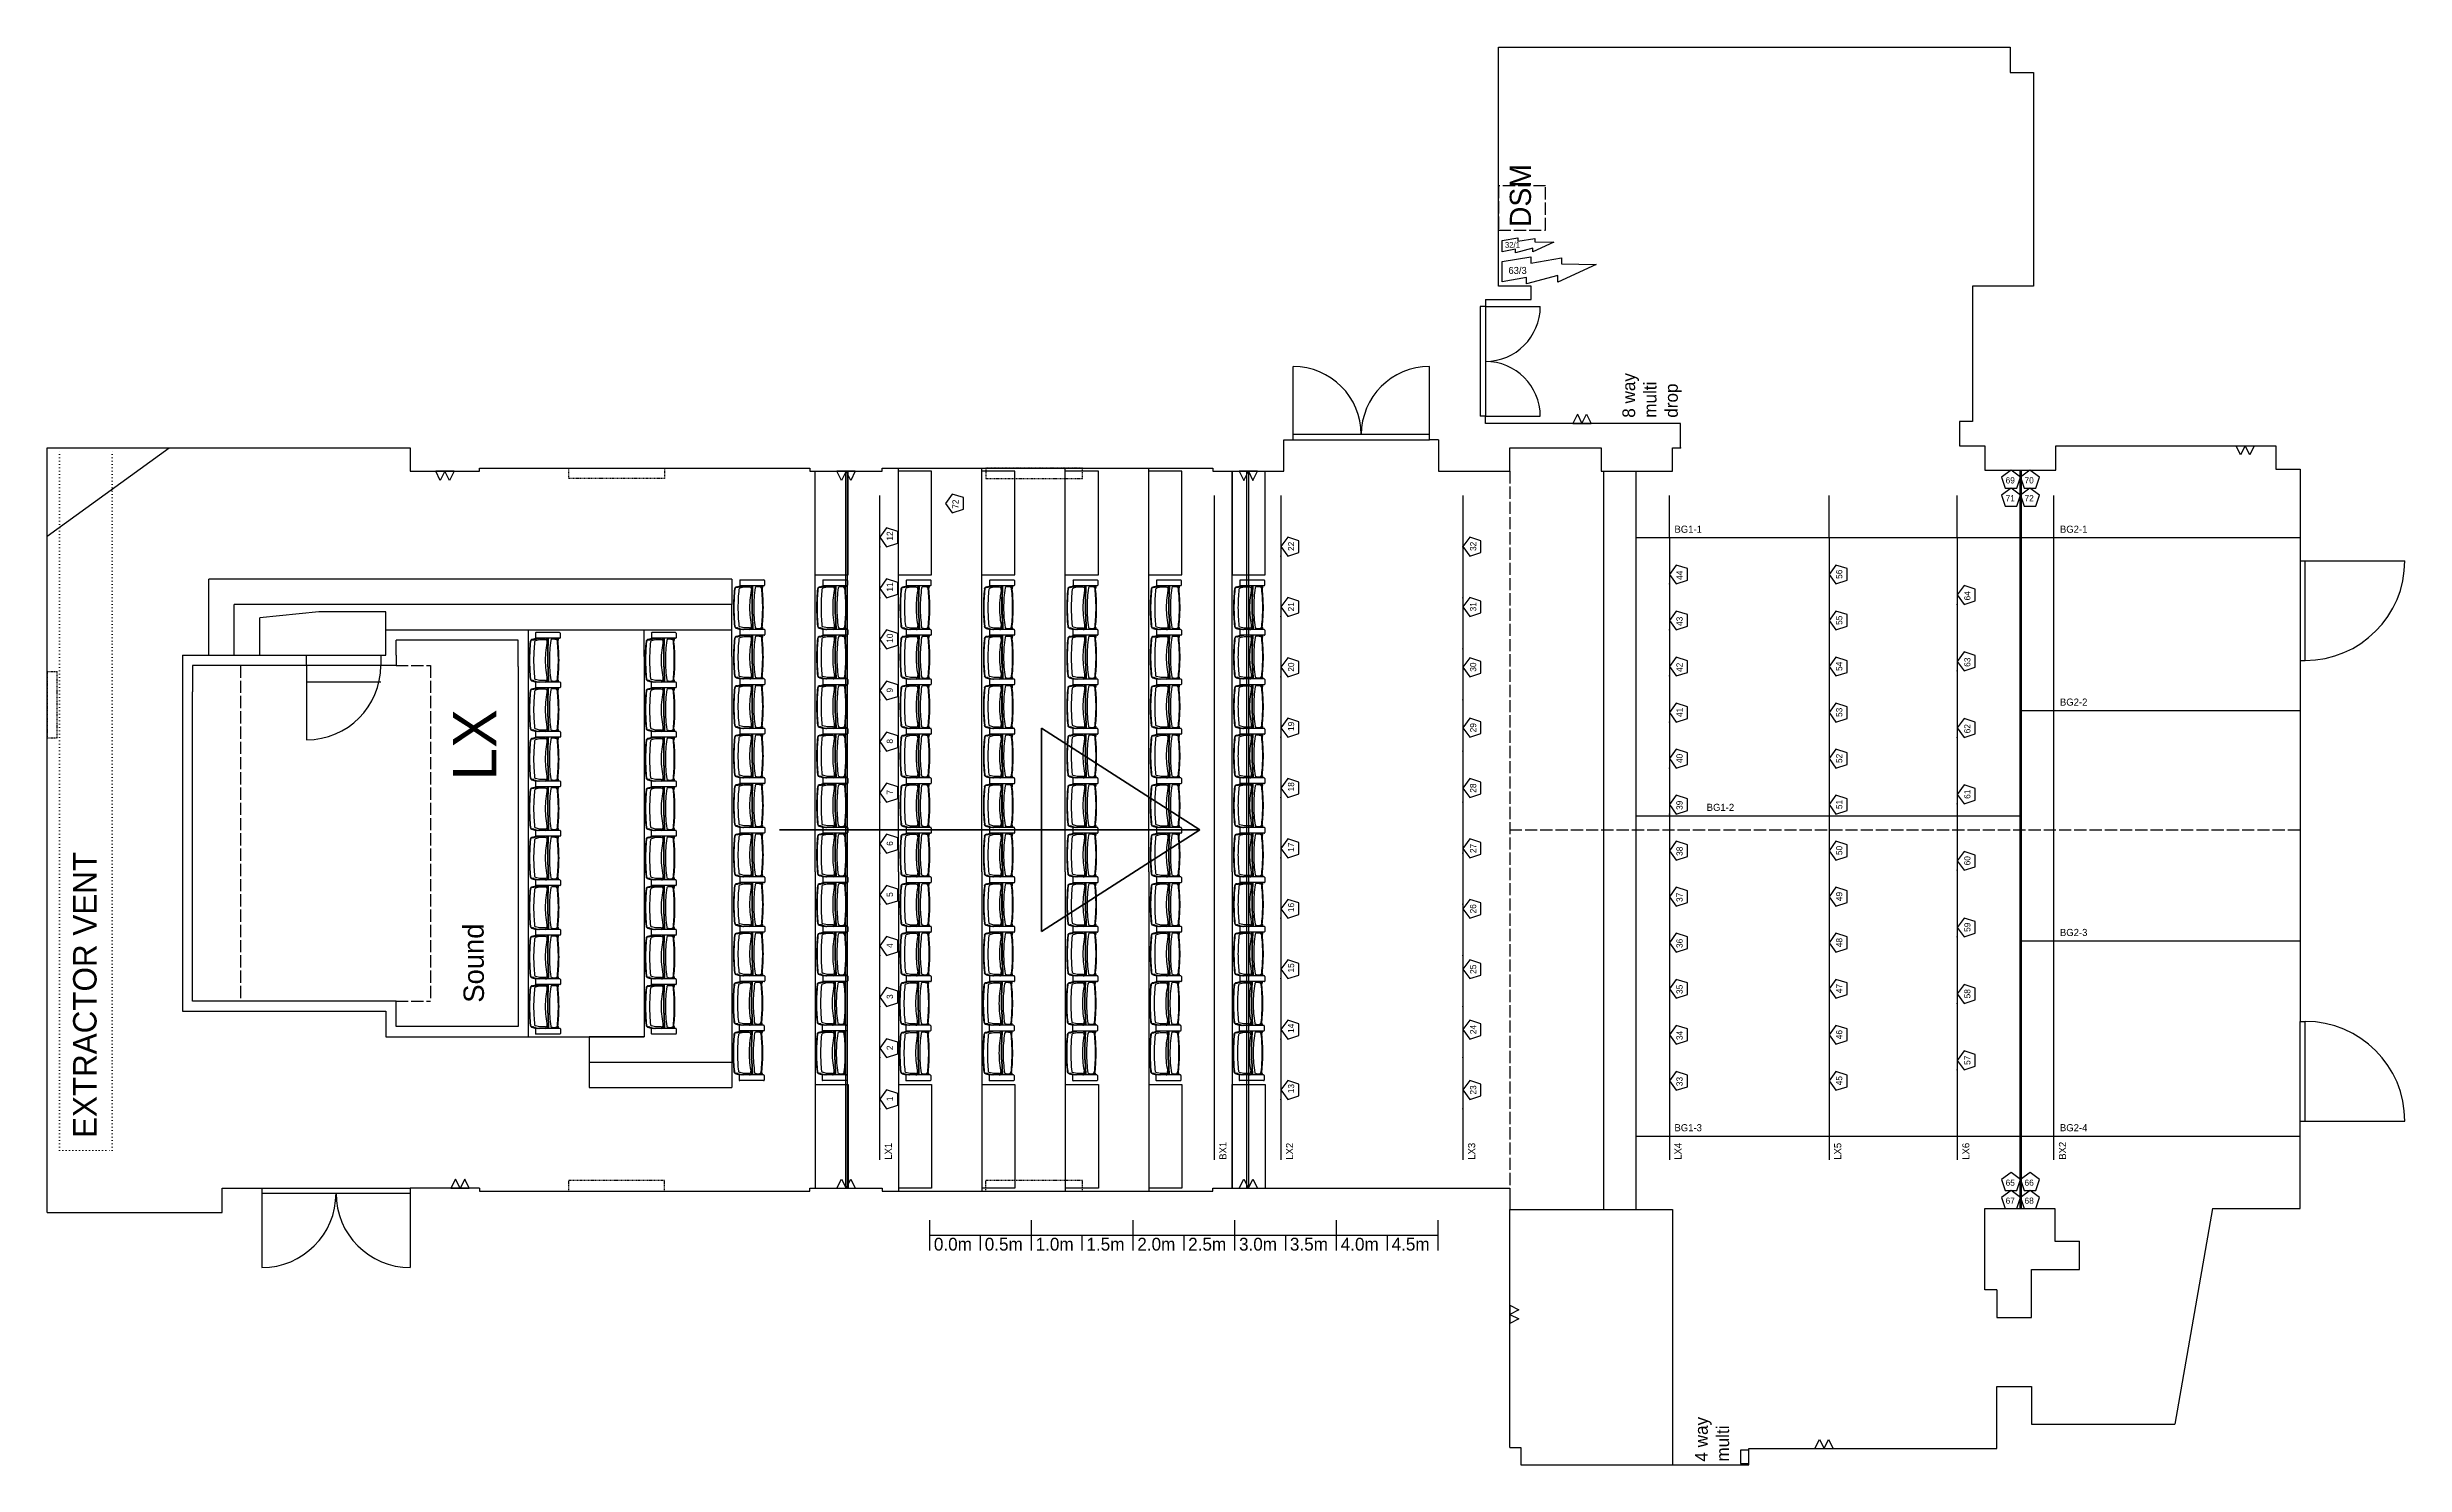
# Model space of a CAD drawing. Header units: millimetres. Extents: x 0 to 2318, y -248 to 1146.
import ezdxf

# ---------------------------------------------------------------- set-up
doc = ezdxf.new("R2010")
doc.units = ezdxf.units.MM
for name, pattern in [('ACAD_ISO02W100', [15, 12, -3]), ('DOT2', [3.175, 0, -3.175]), ('JIS_02_0.7', [1.35, 0.75, -0.6])]:
    doc.linetypes.add(name, pattern=pattern)
doc.layers.get('0').update_dxf_attribs({"color": 250, "lineweight": 30})
for name, color, linetype, lineweight in [('Arrow', 5, 'Continuous', 100), ('Ceiling Features', 38, 'Continuous', 30), ('Circuits', 254, 'Continuous', 30), ('Extractor Vent', 131, 'DOT2', 0), ('IWBs', 30, 'Continuous', 30), ('SCALE', 230, 'Continuous', 30), ('Seats', 179, 'Continuous', 30), ('Sockets', 40, 'Continuous', 30), ('Stage Lines', 250, 'ACAD_ISO02W100', 30), ('Stairs', 179, 'Continuous', 30), ('Surfaces', 252, 'ACAD_ISO02W100', 30)]:
    doc.layers.add(name, color=color, linetype=linetype, lineweight=lineweight)
for name, color, linetype in [('Bars', 50, 'Continuous'), ('Doors', 16, 'Continuous'), ('Notes', 10, 'Continuous'), ('Radiators', 19, 'JIS_02_0.7'), ('XLR', 210, 'Continuous')]:
    doc.layers.add(name, color=color, linetype=linetype)

# ---------------------------------------------------------------- blocks, each defined once
blk = doc.blocks.new('R_Seat')
at = {"layer": 'Seats'}
for p, q in [((-4.4, 53.7), (0, 55)), ((-2.1, 53.7), (3.3, 55)), ((-2.1, 54), (2.1, 55)), ((-2.1, 53.5), (4.1, 55)), ((4.2, 53.4), (-0.5, 52.2)), ((10.8, 54.9), (3.9, 54.9)), ((10.5, 53.4), (4.2, 53.4)), ((13.2, 38.2), (13.8, 55)), ((13.6, 38.2), (14.2, 55)), ((18.5, 53.9), (18.1, 53.9)), ((18.7, 54.4), (18.5, 54.2)), ((18.5, 54.2), (18.5, 53.9)), ((18.7, 54.4), (18.7, 55)), ((18.7, 54.4), (21.8, 54.3)), ((18.7, 54.4), (25.2, 54.4)), ((21.1, 53.7), (21.1, 53.8)), ((21.1, 53.7), (21.1, 53.8)), ((22.2, 53.7), (21.1, 53.7)), ((22.9, 53.7), (21.1, 53.7)), ((25.2, 54.4), (25.2, 55)), ((13.2, 23.2), (13.2, 38.2)), ((13.6, 23.2), (13.6, 38.2)), ((24.4, 52.3), (24.4, 52.3)), ((-4.4, 7.7), (0, 6.4)), ((-2.1, 7.9), (4.1, 6.4)), ((-2.1, 7.7), (3.3, 6.4)), ((-2.1, 7.4), (2.1, 6.4)), ((-0.6, 5.8), (-0.6, 0.6)), ((4.2, 8), (-0.5, 9.2)), ((-0.5, 6.2), (-0.5, 6.2)), ((26.6, 6.4), (0, 6.4)), ((26.6, 0), (0, 0)), ((10.8, 6.4), (3.9, 6.4)), ((10.5, 8), (4.2, 8)), ((13.2, 23.2), (13.8, 6.4)), ((13.6, 23.2), (14.2, 6.4)), ((18.5, 7.5), (18.1, 7.5)), ((18.5, 7.2), (18.5, 7.5)), ((18.7, 7), (18.5, 7.2)), ((18.7, 7), (21.8, 7.1)), ((18.7, 7), (25.2, 7)), ((18.7, 7), (18.7, 6.4)), ((24.4, 9.1), (24.4, 9.1)), ((25.2, 7), (25.2, 6.4)), ((27.2, 5.8), (27.2, 0.6))]:
    blk.add_line(p, q, dxfattribs=at)
for points in [[(18.5, 7.3), (21.8, 7.4, 0.368624), (24.1, 9.6, 0.026446), (25.2, 30.7, 0.026446), (24.1, 51.8, 0.368624), (21.8, 54), (18.5, 54.1)], [(18.5, 7.5), (21.8, 7.6, 0.368624), (23.9, 9.6, 0.026446), (25, 30.7, 0.026446), (23.9, 51.8, 0.368624), (21.8, 53.8), (18.5, 53.9)], [(18.5, 7.5), (21.8, 7.6, 0.368624), (23.9, 9.6, 0.026446), (25, 30.7, 0.026446), (23.9, 51.8, 0.368624), (21.8, 53.8), (18.5, 53.9)], [(18.7, 54.4), (22.8, 54.2, -0.36722), (24.3, 52.8, -0.001379), (24.4, 51.7)], [(24.5, 10.2, 0.384665), (24.6, 10.3, 0.025487), (25.7, 30.7, 0.025487), (24.6, 51.1, 0.384665), (24.5, 51.2)], [(18.7, 7), (22.8, 7.2, 0.36722), (24.3, 8.6, 0.001379), (24.4, 9.7)]]:
    blk.add_lwpolyline(points, format="xyb", dxfattribs=at)
for centre, radius, start, end in [((-3.7, 51), 2.75, 91.1147, 173.5803), ((-3.6, 50.9), 2.61, 93.7502, 170.6025), ((-3.7, 51), 2.25, 90.9157, 173.5284), ((-19.7, 195.5), 142.6, 276.3982, 277.0726), ((-19.7, 195.2), 142.6, 276.3982, 277.0648), ((-19.7, 195), 142.6, 276.3982, 277.0648), ((110.4, 30.7), 100, 167.3871, 180), ((10.5, 51.4), 2, 348.294, 90), ((10.8, 53), 2, 347.3871, 90), ((165, 30.7), 150, 171.5816, 180), ((18.1, 52.4), 1.5, 90, 171.5816), ((22, 54.4), 3.25, 180, 180.155), ((21.7, 51.5), 2.75, 6.0597, 87), ((22, 54.4), 3.25, 318.0201, 0), ((192.5, 30.7), 200, 174.0712, 180), ((192.5, 30.7), 200, 180, 185.9288), ((192.5, 30.7), 199.7, 174.0718, 180), ((192.5, 30.7), 199.7, 180, 185.9282), ((192.5, 30.7), 199.5, 174.0718, 180), ((192.5, 30.7), 199.5, 180, 185.9282), ((197, 30.7), 199.5, 174.1653, 180), ((197, 30.7), 199.5, 180, 185.8347), ((197, 30.7), 199.5, 180, 180.0066), ((-0.1, 50.8), 1.4, 104.5554, 174.1653), ((110.4, 30.7), 100, 180, 192.6129), ((165, 30.7), 150, 180, 188.4184), ((-174.5, 30.7), 200, 5.8831, 6.0597), ((-174.5, 30.7), 200, 0, 5.8831), ((-174.5, 30.7), 200, 354.1169, 0), ((-3.7, 10.4), 2.75, 186.4197, 268.8853), ((-3.6, 10.5), 2.61, 189.3975, 266.2498), ((-3.7, 10.4), 2.25, 186.4716, 269.0843), ((-19.7, -133.6), 142.6, 82.9352, 83.6018), ((-19.7, -133.8), 142.6, 82.9352, 83.6018), ((-19.7, -134.1), 142.6, 82.9274, 83.6018), ((-0.1, 10.6), 1.4, 185.8347, 255.4446), ((0, 5.8), 0.6, 90, 180), ((0, 0.6), 0.6, 180, 270), ((10.5, 10), 2, 270, 11.706), ((10.8, 8.4), 2, 270, 12.6129), ((18.1, 9), 1.5, 188.4184, 270), ((22, 7), 3.25, 179.845, 180), ((21.7, 9.9), 2.75, 273, 353.9403), ((-174.5, 30.7), 200, 353.9403, 354.1169), ((22, 7), 3.25, 0, 41.9799), ((26.6, 5.8), 0.6, 0, 90), ((26.6, 0.6), 0.6, 270, 0)]:
    blk.add_arc(centre, radius, start, end, dxfattribs=at)
blk = doc.blocks.new('row of 10 v2')
at = {"layer": 'Seats'}
for p, q in [((1110.5, 624.9), (1110.5, 620.3)), ((1134.6, 625.4), (1111, 625.4)), ((1134.6, 619.7), (1111, 619.7)), ((1135.1, 624.9), (1135.1, 620.3))]:
    blk.add_line(p, q, dxfattribs=at)
for centre, start, end in [((1111, 624.9), 90, 180), ((1111, 620.3), 180, 270), ((1134.6, 624.9), 0, 90), ((1134.6, 620.3), 270, 0)]:
    blk.add_arc(centre, 0.532, start, end, dxfattribs=at)
at = {"layer": 'Seats', "xscale": 0.8934750000000804, "yscale": 0.8934749999999951, "zscale": 0.8934749999999999}
for p in [(1111, 570.6), (1111, 521.4), (1111, 472.3), (1111, 423.2), (1111, 374), (1111, 324.9), (1111, 275.7), (1111, 226.6), (1110.5, 177.5), (1110.5, 128.2)]:
    blk.add_blockref('R_Seat', p, dxfattribs=at)
blk = doc.blocks.new('row of 8 v2')
at = {"layer": 'Seats'}
for p, q in [((-501, 809), (-501, 804.4)), ((-476.9, 809.5), (-500.5, 809.5)), ((-476.9, 803.9), (-500.5, 803.9)), ((-476.3, 809), (-476.3, 804.4))]:
    blk.add_line(p, q, dxfattribs=at)
for centre, start, end in [((-500.5, 809), 90, 180), ((-500.5, 804.4), 180, 270), ((-476.9, 809), 0, 90), ((-476.9, 804.4), 270, 0)]:
    blk.add_arc(centre, 0.532, start, end, dxfattribs=at)
at = {"layer": 'Seats', "xscale": 0.8934750000000804, "yscale": 0.8934749999999952, "zscale": 0.893475}
for p in [(-500.5, 754.7), (-500.5, 705.6), (-500.5, 656.4), (-500.5, 607.3), (-500.5, 558.2), (-500.5, 509), (-500.5, 459.9), (-500.5, 410.7)]:
    blk.add_blockref('R_Seat', p, dxfattribs=at)

msp = doc.modelspace()

# ---------------------------------------------------------------- linework, layer by layer
for p, q in [((1427, 911), (1427, 1146)), ((1427, 1146), (1930, 1146)), ((1930, 1146), (1930, 1121)), ((1930, 1121), (1953, 1121)), ((1953, 1121), (1953, 911)), ((1459, 911), (1427, 911)), ((1459, 898), (1459, 911)), ((1953, 911), (1893, 911)), ((1893, 911), (1893, 778)), ((1414, 898), (1459, 898)), ((1414, 898), (1414, 891)), ((1414, 776), (1414, 783)), ((1606, 776), (1414, 776)), ((1606, 752), (1606, 776)), ((1893, 778), (1880, 778)), ((1880, 778), (1880, 754)), ((0, 0), (0, 752)), ((0, 752), (120, 752)), ((0, 665), (120, 752)), ((0, 752), (357, 752)), ((357, 752), (357, 729)), ((1216, 729), (1216, 760)), ((1216, 760), (1225, 760)), ((1368, 760), (1359, 760)), ((1368, 760), (1368, 729)), ((1438, 729), (1438, 752)), ((1438, 752), (1528, 752)), ((1528, 752), (1528, 729)), ((1598, 729), (1598, 752)), ((1598, 752), (1606, 752)), ((1880, 754), (1905, 754)), ((1905, 754), (1905, 730)), ((1975, 730), (1975, 754)), ((1975, 754), (2191, 754)), ((2191, 754), (2191, 731)), ((357, 729), (425, 729)), ((425, 729), (425, 732)), ((425, 732), (750, 732)), ((750, 732), (750, 729)), ((750, 729), (821, 729)), ((821, 729), (821, 732)), ((821, 732), (1146, 732)), ((1146, 732), (1146, 729)), ((1146, 729), (1216, 729)), ((1368, 729), (1438, 729)), ((1528, 729), (1598, 729)), ((1905, 730), (1975, 730)), ((2191, 731), (2215, 731)), ((2215, 731), (2215, 641)), ((333, 548), (333, 573)), ((333, 573), (473, 573)), ((463, 563), (343, 563)), ((343, 548), (343, 563)), ((463, 537), (463, 563)), ((473, 573), (473, 547)), ((133, 548), (333, 548)), ((133, 548), (133, 522)), ((255, 538), (143, 538)), ((143, 538), (143, 512)), ((343, 538), (328, 538)), ((343, 548), (343, 538)), ((463, 537), (463, 183)), ((473, 547), (473, 173)), ((2215, 543), (2215, 188)), ((133, 522), (133, 198)), ((143, 208), (143, 512)), ((133, 198), (333, 198)), ((343, 208), (143, 208)), ((333, 198), (333, 173)), ((343, 183), (343, 208)), ((333, 173), (473, 173)), ((463, 183), (343, 183)), ((2215, 4), (2215, 90)), ((172, 0), (172, 24)), ((172, 24), (211, 24)), ((425, 24), (357, 24)), ((425, 24), (425, 21)), ((750, 21), (750, 24)), ((750, 24), (821, 24)), ((821, 24), (821, 21)), ((1146, 21), (1146, 24)), ((1146, 24), (1438, 24)), ((1438, 24), (1438, 3)), ((0, 0), (172, 0)), ((425, 21), (750, 21)), ((821, 21), (1146, 21)), ((1438, 3), (1598, 3)), ((1438, -231), (1438, 3)), ((1598, 3), (1598, -248)), ((1905, -76), (1905, 4)), ((1905, 4), (1973.9, 4)), ((1973.9, 4), (1973.9, -28)), ((2128.9, 4), (2092, -208)), ((2128.9, 4), (2215, 4)), ((1905, -76), (1905, -7)), ((1973.9, -28), (1998, -28)), ((1998, -56), (1998, -28)), ((1951, -103), (1951, -56)), ((1951, -56), (1998, -56)), ((1917, -76), (1905, -76)), ((1917, -76), (1917, -103)), ((1917, -103), (1951, -103)), ((1917, -232), (1917, -171)), ((1917, -171), (1951, -171)), ((1951, -171), (1951, -208)), ((1951, -208), (2092, -208)), ((1438, -231), (1449, -231)), ((1449, -231), (1449, -248)), ((1449, -248), (1598, -248)), ((1598, -248), (1673, -248)), ((1673, -248), (1673, -232)), ((1673, -232), (1917, -232))]:
    msp.add_line(p, q)
msp.add_point((1606, 752))
at = {"layer": 'Arrow'}
for p, q in [((977.7, 476.5), (977.7, 276.5)), ((977.7, 476.5), (1133.2, 376.5)), ((720.1, 376.5), (1133.2, 376.5)), ((1133.2, 376.5), (977.7, 276.5))]:
    msp.add_line(p, q, dxfattribs=at)
at = {"layer": 'Bars'}
for p, q in [((1147.5, 705), (1147.5, 52)), ((1972.9, 52), (1972.9, 705)), ((1594.9, 663.5), (1561.9, 663.5)), ((1751.9, 663.5), (1594.9, 663.5)), ((1877.9, 663.5), (1751.9, 663.5)), ((1939.4, 663.5), (1877.9, 663.5)), ((2215, 663.5), (1940.9, 663.5)), ((2215, 493.5), (1940.9, 493.5)), ((1939.4, 390), (1561.9, 390)), ((2215, 267), (1940.9, 267)), ((1939.4, 75), (1561.9, 75)), ((2215, 75), (1940.9, 75))]:
    msp.add_line(p, q, dxfattribs=at)
at = {"layer": 'Ceiling Features'}
for p, q in [((785, 729), (785, 24)), ((786.5, 729), (786.5, 24)), ((1179.5, 24), (1179.5, 729)), ((1181, 729), (1181, 24)), ((1530, 729), (1530, 3)), ((1561.9, 729), (1561.9, 3)), ((1939.4, 730), (1939.4, 4)), ((1940.9, 610.7), (1940.9, 730)), ((1940.9, 730), (1940.9, 4))]:
    msp.add_line(p, q, dxfattribs=at)
at = {"layer": 'Circuits'}
for points in [[(1930.9, 730), (1921.6, 723.3), (1925.1, 712.3), (1936.6, 712.3), (1940.1, 723.3)], [(1949.4, 730), (1940.1, 723.3), (1943.7, 712.3), (1955.2, 712.3), (1958.7, 723.3)], [(1930.9, 712.3), (1921.6, 705.6), (1925.1, 694.7), (1936.6, 694.7), (1940.1, 705.6)], [(1949.4, 712.3), (1940.1, 705.6), (1943.7, 694.7), (1955.2, 694.7), (1958.7, 705.6)], [(818.5, 664.1), (825.2, 654.8), (836.2, 658.3), (836.2, 669.8), (825.2, 673.3)], [(1213, 654.9), (1219.7, 645.6), (1230.7, 649.2), (1230.7, 660.7), (1219.7, 664.2)], [(1392, 654.9), (1398.7, 645.6), (1409.7, 649.2), (1409.7, 660.7), (1398.7, 664.2)], [(1594.9, 627.5), (1601.7, 618.2), (1612.6, 621.8), (1612.6, 633.3), (1601.7, 636.8)], [(1751.9, 627.5), (1758.7, 618.2), (1769.6, 621.8), (1769.6, 633.3), (1758.7, 636.8)], [(818.5, 613.8), (825.2, 604.5), (836.2, 608.1), (836.2, 619.6), (825.2, 623.1)], [(1213, 595.6), (1219.7, 586.3), (1230.7, 589.8), (1230.7, 601.3), (1219.7, 604.9)], [(1392, 595.6), (1398.7, 586.3), (1409.7, 589.8), (1409.7, 601.3), (1398.7, 604.9)], [(1877.9, 607.4), (1884.7, 598.1), (1895.6, 601.7), (1895.6, 613.1), (1884.7, 616.7)], [(1594.9, 582.3), (1601.7, 573), (1612.6, 576.5), (1612.6, 588), (1601.7, 591.5)], [(1751.9, 582.3), (1758.7, 573), (1769.6, 576.5), (1769.6, 588), (1758.7, 591.5)], [(818.5, 563.6), (825.2, 554.3), (836.2, 557.9), (836.2, 569.3), (825.2, 572.9)], [(1213, 536.2), (1219.7, 526.9), (1230.7, 530.5), (1230.7, 541.9), (1219.7, 545.5)], [(1392, 536.2), (1398.7, 526.9), (1409.7, 530.5), (1409.7, 541.9), (1398.7, 545.5)], [(1594.9, 537), (1601.7, 527.7), (1612.6, 531.2), (1612.6, 542.7), (1601.7, 546.3)], [(1751.9, 537), (1758.7, 527.7), (1769.6, 531.2), (1769.6, 542.7), (1758.7, 546.3)], [(1877.9, 542), (1884.7, 532.7), (1895.6, 536.3), (1895.6, 547.8), (1884.7, 551.3)], [(818.5, 513.4), (825.2, 504.1), (836.2, 507.6), (836.2, 519.1), (825.2, 522.7)], [(1594.9, 491.7), (1601.7, 482.4), (1612.6, 486), (1612.6, 497.5), (1601.7, 501)], [(1751.9, 491.7), (1758.7, 482.4), (1769.6, 486), (1769.6, 497.5), (1758.7, 501)], [(818.5, 463.1), (825.2, 453.8), (836.2, 457.4), (836.2, 468.9), (825.2, 472.4)], [(1213, 476.8), (1219.7, 467.5), (1230.7, 471.1), (1230.7, 482.6), (1219.7, 486.1)], [(1392, 476.8), (1398.7, 467.5), (1409.7, 471.1), (1409.7, 482.6), (1398.7, 486.1)], [(1877.9, 476.6), (1884.7, 467.3), (1895.6, 470.9), (1895.6, 482.4), (1884.7, 485.9)], [(1594.9, 446.4), (1601.7, 437.2), (1612.6, 440.7), (1612.6, 452.2), (1601.7, 455.7)], [(1751.9, 446.4), (1758.7, 437.2), (1769.6, 440.7), (1769.6, 452.2), (1758.7, 455.7)], [(818.5, 412.9), (825.2, 403.6), (836.2, 407.2), (836.2, 418.6), (825.2, 422.2)], [(1213, 417.5), (1219.7, 408.2), (1230.7, 411.7), (1230.7, 423.2), (1219.7, 426.8)], [(1392, 417.5), (1398.7, 408.2), (1409.7, 411.7), (1409.7, 423.2), (1398.7, 426.8)], [(1877.9, 411.2), (1884.7, 401.9), (1895.6, 405.5), (1895.6, 417), (1884.7, 420.5)], [(1594.9, 401.2), (1601.7, 391.9), (1612.6, 395.4), (1612.6, 406.9), (1601.7, 410.5)], [(1751.9, 401.2), (1758.7, 391.9), (1769.6, 395.4), (1769.6, 406.9), (1758.7, 410.5)], [(818.5, 362.7), (825.2, 353.4), (836.2, 356.9), (836.2, 368.4), (825.2, 372)], [(1213, 358.1), (1219.7, 348.8), (1230.7, 352.4), (1230.7, 363.8), (1219.7, 367.4)], [(1392, 358.1), (1398.7, 348.8), (1409.7, 352.4), (1409.7, 363.8), (1398.7, 367.4)], [(1594.9, 355.9), (1601.7, 346.6), (1612.6, 350.2), (1612.6, 361.6), (1601.7, 365.2)], [(1751.9, 355.9), (1758.7, 346.6), (1769.6, 350.2), (1769.6, 361.6), (1758.7, 365.2)], [(1877.9, 345.8), (1884.7, 336.6), (1895.6, 340.1), (1895.6, 351.6), (1884.7, 355.1)], [(818.5, 312.4), (825.2, 303.2), (836.2, 306.7), (836.2, 318.2), (825.2, 321.7)], [(1213, 298.7), (1219.7, 289.5), (1230.7, 293), (1230.7, 304.5), (1219.7, 308)], [(1392, 298.7), (1398.7, 289.5), (1409.7, 293), (1409.7, 304.5), (1398.7, 308)], [(1594.9, 310.6), (1601.7, 301.3), (1612.6, 304.9), (1612.6, 316.4), (1601.7, 319.9)], [(1751.9, 310.6), (1758.7, 301.3), (1769.6, 304.9), (1769.6, 316.4), (1758.7, 319.9)], [(1877.9, 280.5), (1884.7, 271.2), (1895.6, 274.7), (1895.6, 286.2), (1884.7, 289.7)], [(818.5, 262.2), (825.2, 252.9), (836.2, 256.5), (836.2, 268), (825.2, 271.5)], [(1594.9, 265.4), (1601.7, 256.1), (1612.6, 259.6), (1612.6, 271.1), (1601.7, 274.7)], [(1751.9, 265.4), (1758.7, 256.1), (1769.6, 259.6), (1769.6, 271.1), (1758.7, 274.7)], [(1213, 239.4), (1219.7, 230.1), (1230.7, 233.6), (1230.7, 245.1), (1219.7, 248.7)], [(1392, 239.4), (1398.7, 230.1), (1409.7, 233.6), (1409.7, 245.1), (1398.7, 248.7)], [(818.5, 212), (825.2, 202.7), (836.2, 206.2), (836.2, 217.7), (825.2, 221.3)], [(1594.9, 220.1), (1601.7, 210.8), (1612.6, 214.4), (1612.6, 225.8), (1601.7, 229.4)], [(1751.9, 220.1), (1758.7, 210.8), (1769.6, 214.4), (1769.6, 225.8), (1758.7, 229.4)], [(1877.9, 215.1), (1884.7, 205.8), (1895.6, 209.3), (1895.6, 220.8), (1884.7, 224.4)], [(1213, 180), (1219.7, 170.7), (1230.7, 174.3), (1230.7, 185.8), (1219.7, 189.3)], [(1392, 180), (1398.7, 170.7), (1409.7, 174.3), (1409.7, 185.8), (1398.7, 189.3)], [(818.5, 161.8), (825.2, 152.5), (836.2, 156), (836.2, 167.5), (825.2, 171)], [(1594.9, 174.8), (1601.7, 165.5), (1612.6, 169.1), (1612.6, 180.6), (1601.7, 184.1)], [(1751.9, 174.8), (1758.7, 165.5), (1769.6, 169.1), (1769.6, 180.6), (1758.7, 184.1)], [(1877.9, 149.7), (1884.7, 140.4), (1895.6, 143.9), (1895.6, 155.4), (1884.7, 159)], [(818.5, 111.5), (825.2, 102.2), (836.2, 105.8), (836.2, 117.3), (825.2, 120.8)], [(1213, 120.7), (1219.7, 111.4), (1230.7, 114.9), (1230.7, 126.4), (1219.7, 129.9)], [(1392, 120.7), (1398.7, 111.4), (1409.7, 114.9), (1409.7, 126.4), (1398.7, 129.9)], [(1594.9, 129.6), (1601.7, 120.3), (1612.6, 123.8), (1612.6, 135.3), (1601.7, 138.8)], [(1751.9, 129.6), (1758.7, 120.3), (1769.6, 123.8), (1769.6, 135.3), (1758.7, 138.8)], [(1930.9, 39.3), (1921.6, 32.6), (1925.2, 21.7), (1936.6, 21.7), (1940.2, 32.6)], [(1949.5, 39.3), (1940.2, 32.6), (1943.7, 21.7), (1955.2, 21.7), (1958.8, 32.6)], [(1930.9, 21.7), (1921.6, 14.9), (1925.2, 4), (1936.6, 4), (1940.2, 14.9)], [(1949.5, 21.7), (1940.2, 14.9), (1943.7, 4), (1955.2, 4), (1958.8, 14.9)]]:
    msp.add_lwpolyline(points, close=True, dxfattribs=at)
at = {"layer": 'Doors'}
for p, q in [((1414, 891), (1409, 891)), ((1409, 891), (1409, 783)), ((1414, 891), (1414, 783)), ((1414, 891), (1468, 891)), ((1225, 765), (1225, 832)), ((1359, 765), (1359, 832)), ((1225, 760), (1225, 765)), ((1359, 765), (1225, 765)), ((1359, 760), (1359, 765)), ((1414, 783), (1409, 783)), ((1414, 783), (1468, 783)), ((1225, 760), (1359, 760)), ((2215, 641), (2215, 543)), ((2215, 641), (2220, 641)), ((2220, 543), (2220, 641)), ((2220, 641), (2318, 641)), ((255, 538), (255, 548)), ((328, 538), (255, 538)), ((255, 538), (255, 465)), ((328, 548), (328, 538)), ((2215, 543), (2220, 543)), ((255, 522), (328, 522)), ((2215, 90), (2215, 188)), ((2215, 188), (2220, 188)), ((2220, 90), (2220, 188)), ((2215, 90), (2220, 90)), ((2220, 90), (2318, 90)), ((211, 24), (357, 24)), ((211, 24), (211, 19)), ((357, 24), (357, 19)), ((211, 19), (357, 19)), ((211, 19), (211, -54)), ((357, 19), (357, -54))]:
    msp.add_line(p, q, dxfattribs=at)
for centre, radius, start, end in [((1414, 891), 54, 270, 0), ((1414, 783), 54, 0, 90), ((1225, 765), 67, 0, 90), ((1359, 765), 67, 90, 180), ((2220, 641), 98, 270, 0), ((255, 538), 73, 270, 0), ((2220, 90), 98, 0, 90), ((211, 19), 73, 270, 0), ((357, 19), 73, 180, 270)]:
    msp.add_arc(centre, radius, start, end, dxfattribs=at)
at = {"layer": 'Extractor Vent'}
for p, q in [((12, 61), (12, 752)), ((64, 61), (64, 752)), ((12, 61), (64, 61))]:
    msp.add_line(p, q, dxfattribs=at)
at = {"layer": 'IWBs'}
for p, q in [((818.5, 52), (818.5, 705)), ((1213, 705), (1213, 52)), ((1392, 705), (1392, 52)), ((1594.9, 663.5), (1594.9, 705)), ((1751.9, 663.5), (1751.9, 705)), ((1877.9, 663.5), (1877.9, 705)), ((1594.9, 663.5), (1594.9, 75)), ((1751.9, 663.5), (1751.9, 75)), ((1877.9, 663.5), (1877.9, 75)), ((1594.9, 75), (1594.9, 52)), ((1751.9, 75), (1751.9, 52)), ((1877.9, 75), (1877.9, 52))]:
    msp.add_line(p, q, dxfattribs=at)
at = {"layer": 'Notes'}
msp.add_lwpolyline([(883.1, 697.4), (889.8, 688.1), (900.8, 691.6), (900.8, 703.1), (889.8, 706.6)], close=True, dxfattribs=at)
for p in [(818.5, 654.8), (1392, 654.8), (1392, 654.8), (1213, 645.6), (818.5, 604.5), (1392, 604.5), (1392, 604.5), (1594.9, 618.2), (1213, 586.3), (1877.9, 598.1), (1594.9, 573), (818.5, 554.3), (1392, 554.3), (1213, 526.9), (1594.9, 527.7), (1877.9, 532.7), (818.5, 504.1), (1392, 504.1), (1213, 467.5), (1594.9, 482.4), (1877.9, 467.3), (818.5, 453.8), (1392, 453.8), (1594.9, 437.2), (818.5, 403.6), (1213, 408.2), (1392, 403.6), (1877.9, 401.9), (1594.9, 391.9), (818.5, 353.4), (1213, 348.8), (1392, 353.4), (1877.9, 336.6), (818.5, 303.2), (1392, 303.2), (1213, 289.5), (1877.9, 271.2), (818.5, 252.9), (1392, 252.9), (1213, 230.1), (818.5, 202.7), (1392, 202.7), (1877.9, 205.8), (1213, 170.7), (818.5, 152.5), (1392, 152.5), (1877.9, 140.4), (818.5, 102.2), (1213, 111.4), (1392, 102.2)]:
    msp.add_point(p, dxfattribs=at)
at = {"layer": 'Radiators'}
for p, q in [((513, 732), (607, 732)), ((513, 722), (513, 732)), ((607, 722), (513, 722)), ((607, 732), (607, 722)), ((923, 732), (923, 722)), ((1018, 732), (923, 732)), ((923, 722), (1018, 722)), ((1018, 722), (1018, 732)), ((0, 532), (10, 532)), ((0, 532), (0, 467)), ((10, 467), (10, 532)), ((0, 467), (10, 467)), ((513, 21), (513, 32)), ((513, 32), (607, 32)), ((607, 21), (607, 32)), ((923, 21), (923, 32)), ((923, 32), (1018, 32)), ((1018, 21), (1018, 32)), ((513, 21), (607, 21)), ((923, 21), (1018, 21))]:
    msp.add_line(p, q, dxfattribs=at)
at = {"layer": 'SCALE'}
for p, q in [((867.4, -7.3), (867.4, -37.3)), ((867.4, -22.3), (967.4, -22.3)), ((917.4, -22.3), (917.4, -37.3)), ((967.4, -7.3), (967.4, -37.3)), ((967.4, -22.3), (1067.4, -22.3)), ((1017.4, -22.3), (1017.4, -37.3)), ((1067.4, -7.3), (1067.4, -37.3)), ((1067.4, -22.3), (1167.4, -22.3)), ((1117.4, -22.3), (1117.4, -37.3)), ((1167.4, -7.3), (1167.4, -37.3)), ((1167.4, -22.3), (1267.4, -22.3)), ((1217.4, -22.3), (1217.4, -37.3)), ((1267.4, -7.3), (1267.4, -37.3)), ((1267.4, -7.3), (1267.4, -37.3)), ((1267.4, -22.3), (1367.4, -22.3)), ((1317.4, -22.3), (1317.4, -37.3)), ((1367.4, -7.3), (1367.4, -37.3))]:
    msp.add_line(p, q, dxfattribs=at)
at = {"layer": 'Seats'}
for p, q in [((1172.5, 621.5), (1172.5, 616.9)), ((1196.4, 622), (1173, 622)), ((1196.4, 616.4), (1173, 616.4)), ((1197, 621.5), (1197, 616.9))]:
    msp.add_line(p, q, dxfattribs=at)
for centre, radius, start, end in [((1173, 621.5), 0.527, 90, 180), ((1173, 616.9), 0.527, 180, 270), ((1196.4, 621.5), 0.527, 0, 90), ((1196.4, 616.9), 0.527, 270, 0), ((1369.5, 211.8), 199.5, 180, 180.0066), ((1369.5, 156.7), 199.5, 180, 180.0066)]:
    msp.add_arc(centre, radius, start, end, dxfattribs=at)
at = {"layer": 'Sockets'}
for p, q in [((1504.5, 785), (1500, 776)), ((1500, 776), (1509, 776)), ((1504.5, 785), (1509, 776)), ((1509, 776), (1513.5, 785)), ((1509, 776), (1518, 776)), ((1513.5, 785), (1518, 776)), ((2152, 754), (2170, 754)), ((2156.5, 745), (2152, 754)), ((2161, 754), (2156.5, 745)), ((2165.5, 745), (2161, 754)), ((2170, 754), (2165.5, 745)), ((400, 729), (382, 729)), ((386.5, 720), (382, 729)), ((391, 729), (386.5, 720)), ((395.5, 720), (391, 729)), ((400, 729), (395.5, 720)), ((794.5, 729), (776.5, 729)), ((781, 720), (776.5, 729)), ((785.5, 729), (781, 720)), ((790, 720), (785.5, 729)), ((794.5, 729), (790, 720)), ((1190, 729), (1172, 729)), ((1172, 729), (1176.5, 720)), ((1176.5, 720), (1181, 729)), ((1181, 729), (1185.5, 720)), ((1185.5, 720), (1190, 729)), ((401.5, 33), (397, 24)), ((397, 24), (406, 24)), ((406, 24), (401.5, 33)), ((410.5, 33), (406, 24)), ((406, 24), (415, 24)), ((415, 24), (410.5, 33)), ((776.5, 24), (781, 33)), ((776.5, 24), (794.5, 24)), ((781, 33), (785.5, 24)), ((785.5, 24), (790, 33)), ((790, 33), (794.5, 24)), ((1172, 24), (1176.5, 33)), ((1172, 24), (1181, 24)), ((1176.5, 33), (1181, 24)), ((1181, 24), (1185.5, 33)), ((1181, 24), (1190, 24)), ((1185.5, 33), (1190, 24)), ((1438, -91), (1438, -109)), ((1438, -91), (1447, -95.5)), ((1447, -95.5), (1438, -100)), ((1438, -100), (1438, -100)), ((1438, -100), (1447, -104.5)), ((1447, -104.5), (1438, -109)), ((1738, -232), (1742.5, -223)), ((1742.5, -223), (1747, -232)), ((1747, -232), (1751.5, -223)), ((1751.5, -223), (1756, -232)), ((1738, -232), (1756, -232))]:
    msp.add_line(p, q, dxfattribs=at)
for points in [[(1430.5, 944.9), (1430.5, 956), (1446, 958.4), (1446, 955.1), (1462.7, 957.8), (1462.7, 954.7), (1481.2, 954.2), (1460.7, 944.8), (1460.7, 948.3), (1443.7, 943.9), (1443.7, 947.3), (1430.5, 944.9)], [(1430.4, 915.3), (1430.4, 935.3), (1458.6, 939.8), (1458.6, 933.7), (1489, 938.7), (1489, 933), (1522.8, 932.2), (1485.4, 915), (1485.4, 921.4), (1454.4, 913.4), (1454.4, 919.5), (1430.4, 915.3)]]:
    msp.add_lwpolyline(points, dxfattribs=at)
at = {"layer": 'Stage Lines'}
for p, q in [((1438, 729), (1438, 24)), ((1438, 376.5), (2215, 376.5))]:
    msp.add_line(p, q, dxfattribs=at)
at = {"layer": 'Stairs'}
for p, q in [((755, 335), (755, 729)), ((787.5, 627), (787.5, 729)), ((837, 335), (837, 732)), ((869.5, 729), (837, 729)), ((869.5, 627), (869.5, 729)), ((919, 335), (919, 732)), ((951.5, 729), (919, 729)), ((951.5, 627), (951.5, 729)), ((1001, 335), (1001, 732)), ((1033.5, 729), (1001, 729)), ((1033.5, 627), (1033.5, 729)), ((1083, 335), (1083, 732)), ((1115.5, 729), (1083, 729)), ((1115.5, 627), (1115.5, 729)), ((1165, 335), (1165, 729)), ((1165, 729), (1165, 627)), ((1197.5, 627), (1197.5, 729)), ((755, 627), (787.5, 627)), ((837, 627), (869.5, 627)), ((919, 627), (951.5, 627)), ((1001, 627), (1033.5, 627)), ((1083, 627), (1115.5, 627)), ((1165, 627), (1197.5, 627)), ((673, 623), (159, 623)), ((159, 548), (159, 623)), ((673, 623), (673, 598)), ((673, 598), (184, 598)), ((184, 548), (184, 598)), ((267, 590.6), (209, 585)), ((209, 548), (209, 585)), ((333, 590.6), (267, 590.6)), ((333, 573), (333, 590.6)), ((673, 547), (673, 598)), ((209, 548), (209, 573)), ((473, 573), (673, 573)), ((587, 547), (587, 573)), ((159, 548), (184, 548)), ((184, 548), (209, 548)), ((587, 547), (587, 173)), ((673, 547), (673, 123)), ((755, 335), (755, 24)), ((837, 335), (837, 24)), ((919, 335), (919, 21)), ((1001, 335), (1001, 21)), ((1083, 335), (1083, 21)), ((1165, 335), (1165, 24)), ((473, 173), (587, 173)), ((587, 173), (533, 173)), ((533, 173), (533, 148)), ((533, 148), (533, 123)), ((533, 148), (673, 148)), ((533, 123), (673, 123)), ((755, 126), (787.5, 126)), ((787.5, 126), (787.5, 24)), ((837, 126), (869.5, 126)), ((869.5, 126), (869.5, 24)), ((919, 126), (951.5, 126)), ((951.5, 126), (951.5, 24)), ((1001, 126), (1033.5, 126)), ((1033.5, 126), (1033.5, 24)), ((1083, 126), (1115.5, 126)), ((1115.5, 126), (1115.5, 24)), ((1165, 24), (1165, 126)), ((1165, 126), (1197.5, 126)), ((1197.5, 126), (1197.5, 24)), ((869.5, 24), (837, 24)), ((837, 24), (837, 21)), ((951.5, 24), (919, 24)), ((1033.5, 24), (1001, 24)), ((1115.5, 24), (1083, 24))]:
    msp.add_line(p, q, dxfattribs=at)
at = {"layer": 'Surfaces'}
for p, q in [((190, 538), (190, 208)), ((343, 538), (377, 538)), ((377, 538), (377, 208)), ((343, 208), (377, 208))]:
    msp.add_line(p, q, dxfattribs=at)
msp.add_lwpolyline([(1427, 966.2), (1473.2, 966.2), (1473.2, 1009.5), (1427, 1009.5)], close=True, dxfattribs=at)
at = {"layer": 'XLR'}
msp.add_lwpolyline([(1673, -233.6), (1664.7, -233.6), (1664.7, -246.6), (1673, -246.6)], close=True, dxfattribs=at)

# ---------------------------------------------------------------- block references
at = {"layer": 'Seats'}
for name, p, xscale, yscale, zscale in [('row of 10 v2', (-418.5, 2.9), 0.99, 0.99, 0.99), ('row of 10 v2', (-336.8, 2.9), 0.99, 0.99, 0.99), ('row of 10 v2', (-254.8, 2.8), 0.99, 0.99, 0.99), ('row of 10 v2', (-172.8, 2.8), 0.99, 0.99, 0.99), ('row of 10 v2', (-90.8, 2.8), 0.99, 0.99, 0.99), ('row of 10 v2', (-8.8, 2.8), 0.99, 0.99, 0.99), ('R_Seat', (1173, 567.7), 0.8845402499999999, 0.8845402499999999, 0.8845402499999999), ('R_Seat', (1173, 519.1), 0.8845402499999999, 0.8845402499999999, 0.8845402499999999), ('R_Seat', (1173, 470.4), 0.8845402499999999, 0.8845402499999999, 0.8845402499999999), ('R_Seat', (1173, 421.8), 0.8845402499999999, 0.8845402499999999, 0.8845402499999999), ('R_Seat', (1173, 373.1), 0.8845402499999999, 0.8845402499999999, 0.8845402499999999), ('R_Seat', (1173, 324.5), 0.8845402499999999, 0.8845402499999999, 0.8845402499999999), ('R_Seat', (1173, 275.8), 0.8845402499999999, 0.8845402499999999, 0.8845402499999999), ('R_Seat', (1173, 227.2), 0.8845402499999999, 0.8845402499999999, 0.8845402499999999), ('R_Seat', (1172.5, 178.5), 0.8845402499999999, 0.8845402499999999, 0.8845402499999999), ('R_Seat', (1172.5, 129.8), 0.8845402499999999, 0.8845402499999999, 0.8845402499999999)]:
    msp.add_blockref(name, p, dxfattribs=dict(at, xscale=xscale, yscale=yscale, zscale=zscale))
at = {"layer": 'Stairs', "zscale": 0.99}
for p, xscale, yscale in [((976, -231.1), 0.9900000000000091, 0.9900000000000091), ((1090, -231.1), 0.99, 0.99)]:
    msp.add_blockref('row of 8 v2', p, dxfattribs=dict(at, xscale=xscale, yscale=yscale))

# ---------------------------------------------------------------- texts
at = {"layer": 'Circuits', "char_height": 6.1, "width": 11.711, "attachment_point": 1}
for s, insert in [('69', (1925.5, 723.1)), ('70', (1944.1, 723.1)), ('71', (1925.5, 705.5)), ('72', (1944.1, 705.5)), ('65', (1925.5, 32.5)), ('66', (1944.1, 32.5)), ('67', (1925.5, 14.8)), ('68', (1944.1, 14.8))]:
    msp.add_mtext(s, dxfattribs=dict(at, insert=insert))
at = {"layer": 'Circuits', "char_height": 6.1, "attachment_point": 1, "rotation": 90}
for s, insert, width in [('12', (825.4, 660.8), 11.711), ('22', (1219.9, 650.6), 11.711), ('32', (1398.9, 650.6), 11.711), ('44', (1601.8, 622.2), 11.711), ('56', (1758.8, 623.2), 11.711), ('11', (825.4, 610.6), 11.711), ('64', (1884.8, 602), 11.711), ('21', (1219.9, 591.2), 11.711), ('31', (1398.9, 591.2), 11.711), ('43', (1601.8, 576.9), 11.711), ('55', (1758.8, 577.9), 11.711), ('10', (825.4, 560.3), 11.711), ('20', (1219.9, 531.9), 11.711), ('30', (1398.9, 531.9), 11.711), ('42', (1601.8, 531.7), 11.711), ('54', (1758.8, 532.6), 11.711), ('63', (1884.8, 536.7), 11.711), ('9', (825.4, 511.4), 4.713), ('41', (1601.8, 487.4), 11.711), ('53', (1758.8, 487.4), 11.711), ('8', (825.4, 461.2), 4.713), ('19', (1219.9, 473.6), 11.711), ('29', (1398.9, 472.3), 11.711), ('62', (1884.8, 471.3), 11.711), ('40', (1601.8, 442.1), 11.711), ('52', (1758.8, 442.1), 11.711), ('18', (1219.9, 414.2), 11.711), ('28', (1398.9, 412.9), 11.711), ('7', (825.4, 411), 4.713), ('39', (1601.8, 396), 11.711), ('51', (1758.8, 396.8), 11.711), ('61', (1884.8, 406.9), 11.711), ('6', (825.4, 360.7), 4.713), ('17', (1219.9, 354.8), 11.711), ('27', (1398.9, 353.6), 11.711), ('38', (1601.8, 350.8), 11.711), ('50', (1758.8, 351.6), 11.711), ('60', (1884.8, 341.5), 11.711), ('5', (825.4, 310.5), 4.713), ('16', (1219.9, 295.5), 11.711), ('26', (1398.9, 294.2), 11.711), ('37', (1601.8, 305.5), 11.711), ('49', (1758.8, 306.3), 11.711), ('59', (1884.8, 276.1), 11.711), ('4', (825.4, 260.3), 4.713), ('36', (1601.8, 260.2), 11.711), ('48', (1758.8, 261), 11.711), ('15', (1219.9, 236.1), 11.711), ('25', (1398.9, 234.8), 11.711), ('3', (825.4, 210.1), 4.713), ('35', (1601.8, 215), 11.711), ('47', (1758.8, 215.8), 11.711), ('58', (1884.8, 210.7), 11.711), ('14', (1219.9, 176.7), 11.711), ('2', (825.4, 159.8), 4.713), ('24', (1398.9, 175.5), 11.711), ('34', (1601.8, 169.7), 11.711), ('46', (1758.8, 170.5), 11.711), ('57', (1884.8, 145.3), 11.711), ('13', (1219.9, 117.4), 11.711), ('23', (1398.9, 116.1), 11.711), ('33', (1601.8, 124.4), 11.711), ('45', (1758.8, 125.2), 11.711), ('1', (825.4, 109.6), 4.713)]:
    msp.add_mtext(s, dxfattribs=dict(at, insert=insert, width=width))
at = {"layer": 'Extractor Vent', "insert": (25.5, 73.4), "char_height": 23.084, "width": 377.431, "attachment_point": 1, "rotation": 90}
msp.add_mtext('EXTRACTOR VENT', dxfattribs=at)
at = {"layer": 'Notes'}
for s, height, rotation, p in [('LX', 42.76, 90, (441.7, 425.1)), ('Sound', 20.11, 90.3034, (429.5, 206.5))]:
    msp.add_text(s, height=height, rotation=rotation, dxfattribs=at).set_placement(p)
at = {"layer": 'Notes', "attachment_point": 1, "rotation": 90}
for s, insert, char_height, width in [('DSM', (1438, 969.1), 20.82, 58.664), ('72', (890, 692.1), 6.1, 11.711), ('LX1', (823.5, 52), 6.99, 73.951), ('BX1', (1152.5, 52), 6.99, 73.951), ('LX2', (1218, 52), 6.99, 73.951), ('LX3', (1397, 52), 6.99, 73.951), ('LX4', (1599.9, 52), 6.99, 73.951), ('LX5', (1756.9, 52), 6.99, 73.951), ('LX6', (1882.9, 52), 6.99, 73.951), ('BX2', (1977.9, 52), 6.99, 73.951)]:
    msp.add_mtext(s, dxfattribs=dict(at, insert=insert, char_height=char_height, width=width))
at = {"layer": 'Notes', "char_height": 6.99, "width": 20.426, "attachment_point": 1}
for s, insert in [('BG1-1', (1599.9, 675.5)), ('BG2-1', (1978.9, 675.5)), ('BG2-2', (1978.9, 505.5)), ('BG1-2', (1631.6, 402)), ('BG2-3', (1978.9, 279)), ('BG1-3', (1599.9, 87)), ('BG2-4', (1978.9, 87))]:
    msp.add_mtext(s, dxfattribs=dict(at, insert=insert))
at = {"layer": 'SCALE'}
for s, p in [('0.0m', (871.8, -37.3)), ('0.5m', (921.8, -37.3)), ('1.0m', (971.8, -37.3)), ('1.5m', (1021.8, -37.3)), ('2.0m', (1071.8, -37.3)), ('2.5m', (1121.8, -37.3)), ('3.0m', (1171.8, -37.3)), ('3.5m', (1221.8, -37.3)), ('4.0m', (1271.8, -37.3)), ('4.5m', (1321.8, -37.3))]:
    msp.add_text(s, height=12.58, dxfattribs=at).set_placement(p)
at = {"layer": 'Sockets', "attachment_point": 1}
for s, insert, char_height, width in [('32/1', (1433.2, 954.4), 5.68, 23.075), ('63/3', (1436.7, 929.9), 6.9, 27.994)]:
    msp.add_mtext(s, dxfattribs=dict(at, insert=insert, char_height=char_height, width=width))
at = {"layer": 'XLR', "char_height": 12.576, "width": 62.808, "attachment_point": 1, "rotation": 90}
for s, insert in [('8 way multi drop', (1548.7, 781.6)), ('4 way multi', (1620.1, -244.8))]:
    msp.add_mtext(s, dxfattribs=dict(at, insert=insert))

doc.saveas('drawing.dxf')
